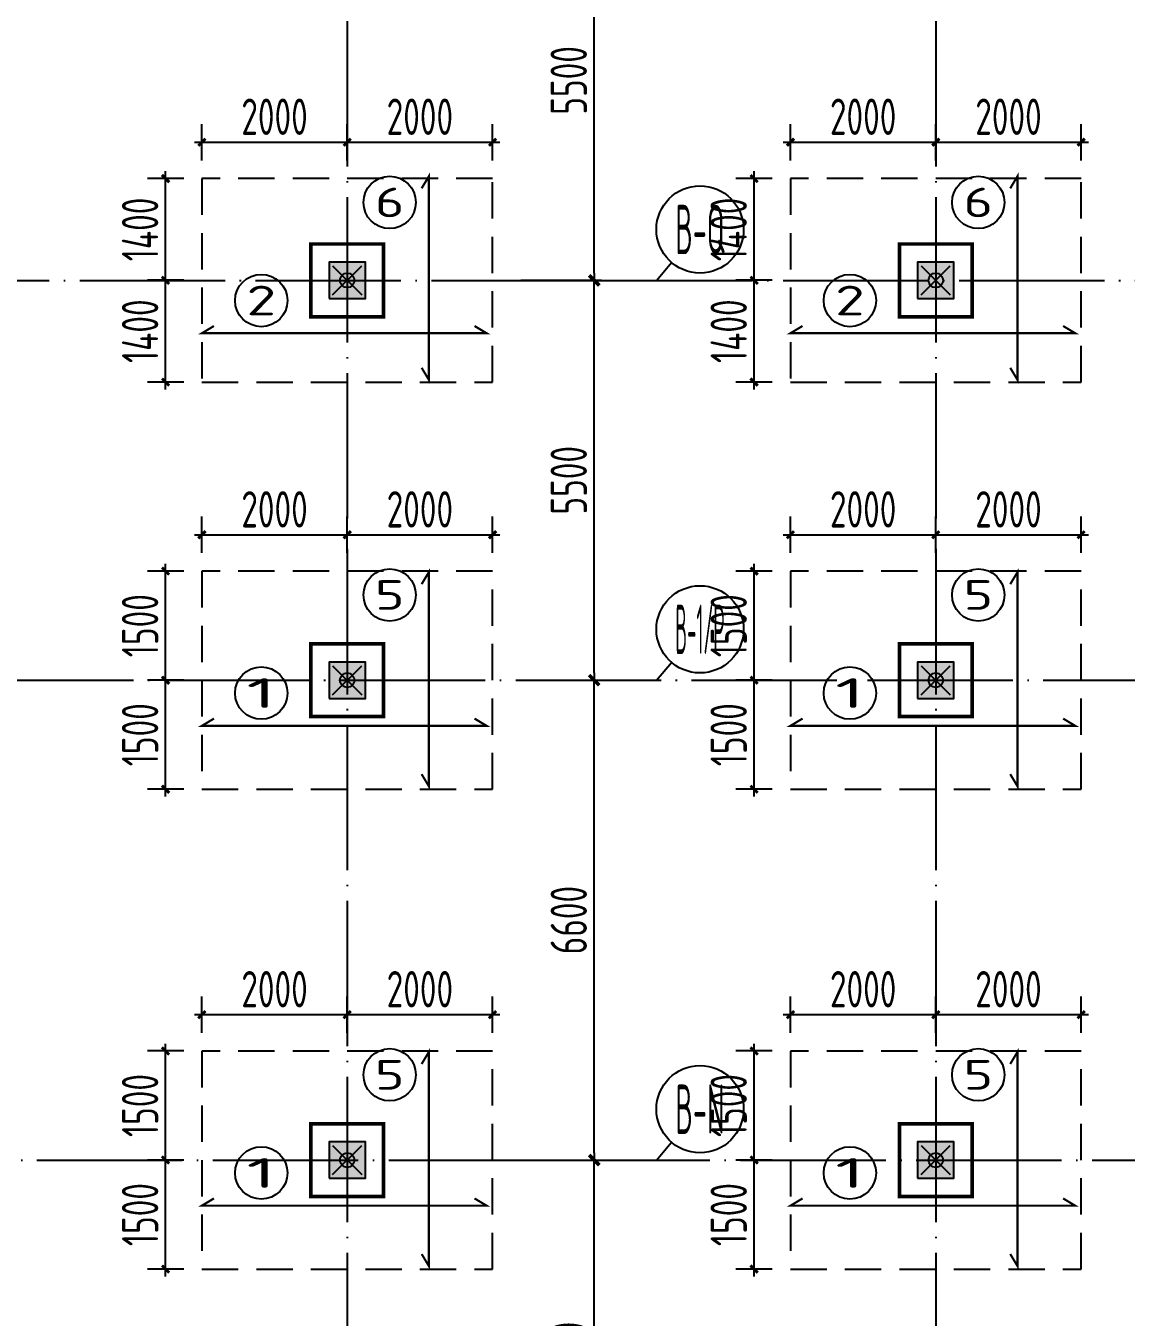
# Model space of a CAD drawing. Extents: x -57409 to 252654, y -8259 to 229119.
# Drawn here: x 114055 to 129198, y 133102 to 150864 of the extents above; entities that cross this region are included whole.
import ezdxf
from ezdxf.enums import TextEntityAlignment as Align

# ---------------------------------------------------------------- set-up
doc = ezdxf.new("R2010")
doc.units = 0
doc.header["$LTSCALE"] = 100
doc.header["$PDMODE"] = 35
doc.header["$PDSIZE"] = 200
doc.linetypes.add('DASHED', pattern=[0.75, 0.5, -0.25])
doc.linetypes.add('DOTE', pattern=[2.42, 2, -0.2, 0.02, -0.2])
doc.layers.get('0').update_dxf_attribs({"linetype": 'CONTINUOUS'})
doc.layers.get('Defpoints').update_dxf_attribs({"linetype": 'CONTINUOUS'})
for name, color, linetype in [('B-TEXT', 3, 'CONTINUOUS'), ('codim', 7, 'CONTINUOUS'), ('COLU', 7, 'CONTINUOUS'), ('CT', 2, 'CONTINUOUS'), ('dote', 253, 'DOTE'), ('h填实-柱墙', 254, 'CONTINUOUS'), ('Z-AXIS', 3, 'CONTINUOUS'), ('Z-TEXT', 2, 'CONTINUOUS'), ('z柱下板带', 140, 'CONTINUOUS'), ('板底钢筋', 24, 'CONTINUOUS')]:
    doc.layers.add(name, color=color, linetype=linetype)
doc.layers.add('重心计算', color=7, linetype='CONTINUOUS', plot=False)
doc.styles.add('_TCH_AXIS', font='tssdeng.shx', dxfattribs={"width": 0.7, "bigfont": 'tssdchn.shx'})
doc.styles.add('COMPLEX', font='tssdeng.shx', dxfattribs={"width": 0.7, "bigfont": 'tssdchn.shx'})
doc.styles.add('Jgcad-DIM', font='tssdeng.shx', dxfattribs={"width": 0.7, "bigfont": 'tssdchn.shx'})
doc.styles.add('TSSD_Dimension', font='tssdeng.shx', dxfattribs={"width": 0.7})
doc.dimstyles.new('TSSD_100_100$0', dxfattribs={"dimtxt": 300, "dimasz": 100, "dimexe": 100, "dimexo": 250, "dimgap": 100, "dimtad": 1, "dimdec": 0, "dimzin": 0, "dimdsep": 46, "dimtxsty": 'TSSD_Dimension', "dimblk": '_tsdbk', "dimblk1": '_tsdbk', "dimblk2": '_tsdbk', "dimsah": 1, "dimcen": 0, "dimdle": 100, "dimclrt": 7, "dimadec": 0, "dimazin": 0, "dimtfac": 1, "dimtdec": 0, "dimtix": 1, "dimtmove": 2, "dimatfit": 3, "dimldrblk": '_tsdbk', "dimfxl": 1, "dimtolj": 1, "dimtzin": 0, "dimarcsym": 0})

# ---------------------------------------------------------------- blocks, each defined once
blk = doc.blocks.new('_tsdbk')
blk.add_line((-1, 0), (0, 0))
at = {"const_width": 0.5}
blk.add_lwpolyline([(-0.7, -0.7), (0.7, 0.7)], dxfattribs=at)
blk = doc.blocks.new('*D227')
at = {"layer": 'Defpoints', "color": 0}
for p in [(120616, 135263), (121877, 135263), (120616, 129863)]:
    blk.add_point(p, dxfattribs=at)
at = {"layer": 'Z-AXIS', "color": 0, "lineweight": -2}
for p, q in [((120866, 135263), (121977, 135263)), ((121877, 129963), (121877, 135163)), ((120866, 129863), (121977, 129863))]:
    blk.add_line(p, q, dxfattribs=at)
at = {"layer": 'Z-AXIS', "color": 0, "lineweight": -2, "xscale": 100, "yscale": 100, "zscale": 100}
for p, rotation in [((121877, 135263), 90), ((121877, 129863), 270)]:
    blk.add_blockref('_tsdbk', p, dxfattribs=dict(at, rotation=rotation))
at = {"layer": 'Z-AXIS', "color": 7, "insert": (121527, 132563), "char_height": 500, "attachment_point": 5, "rotation": 90, "style": 'TSSD_Dimension'}
blk.add_mtext('\\A1;5400', dxfattribs=at)
blk = doc.blocks.new('*D228')
at = {"layer": 'Defpoints', "color": 0}
for p in [(120616, 141863), (121877, 141863), (120616, 135263)]:
    blk.add_point(p, dxfattribs=at)
at = {"layer": 'Z-AXIS', "color": 0, "lineweight": -2}
for p, q in [((120866, 141863), (121977, 141863)), ((121877, 135363), (121877, 141763)), ((120866, 135263), (121977, 135263))]:
    blk.add_line(p, q, dxfattribs=at)
at = {"layer": 'Z-AXIS', "color": 0, "lineweight": -2, "xscale": 100, "yscale": 100, "zscale": 100}
for p, rotation in [((121877, 141863), 90), ((121877, 135263), 270)]:
    blk.add_blockref('_tsdbk', p, dxfattribs=dict(at, rotation=rotation))
at = {"layer": 'Z-AXIS', "color": 7, "insert": (121527, 138563), "char_height": 500, "attachment_point": 5, "rotation": 90, "style": 'TSSD_Dimension'}
blk.add_mtext('\\A1;6600', dxfattribs=at)
blk = doc.blocks.new('*D229')
at = {"layer": 'Defpoints', "color": 0}
for p in [(120616, 147363), (121877, 147363), (120616, 141863)]:
    blk.add_point(p, dxfattribs=at)
at = {"layer": 'Z-AXIS', "color": 0, "lineweight": -2}
for p, q in [((120866, 147363), (121977, 147363)), ((121877, 141963), (121877, 147263)), ((120866, 141863), (121977, 141863))]:
    blk.add_line(p, q, dxfattribs=at)
at = {"layer": 'Z-AXIS', "color": 0, "lineweight": -2, "xscale": 100, "yscale": 100, "zscale": 100}
for p, rotation in [((121877, 147363), 90), ((121877, 141863), 270)]:
    blk.add_blockref('_tsdbk', p, dxfattribs=dict(at, rotation=rotation))
at = {"layer": 'Z-AXIS', "color": 7, "insert": (121527, 144613), "char_height": 500, "attachment_point": 5, "rotation": 90, "style": 'TSSD_Dimension'}
blk.add_mtext('\\A1;5500', dxfattribs=at)
blk = doc.blocks.new('*D230')
at = {"layer": 'Defpoints', "color": 0}
for p in [(120616, 152863), (121877, 152863), (120616, 147363)]:
    blk.add_point(p, dxfattribs=at)
at = {"layer": 'Z-AXIS', "color": 0, "lineweight": -2}
for p, q in [((120866, 152863), (121977, 152863)), ((121877, 147463), (121877, 152763)), ((120866, 147363), (121977, 147363))]:
    blk.add_line(p, q, dxfattribs=at)
at = {"layer": 'Z-AXIS', "color": 0, "lineweight": -2, "xscale": 100, "yscale": 100, "zscale": 100}
for p, rotation in [((121877, 152863), 90), ((121877, 147363), 270)]:
    blk.add_blockref('_tsdbk', p, dxfattribs=dict(at, rotation=rotation))
at = {"layer": 'Z-AXIS', "color": 7, "insert": (121527, 150113), "char_height": 500, "attachment_point": 5, "rotation": 90, "style": 'TSSD_Dimension'}
blk.add_mtext('\\A1;5500', dxfattribs=at)
blk = doc.blocks.new('_AXISO')
blk.add_circle((0, 0), 0.5)
at = {"layer": 'B-TEXT', "style": 'COMPLEX', "width": 1.450893}
blk.add_attdef('A', text='', height=0.56, dxfattribs=at).set_placement((0.249375, -0.28), (0.749375, -0.28), align=Align.FIT)
blk = doc.blocks.new('_ArchTick')
at = {"color": 0, "linetype": 'ByBlock', "const_width": 0.4}
blk.add_lwpolyline([(-0.5, -0.5), (0.5, 0.5)], dxfattribs=at)
blk = doc.blocks.new('*D812')
at = {"layer": 'codim', "color": 0, "lineweight": -2}
blk.add_line((124078, 133663), (124078, 135363), dxfattribs=at)
at = {"layer": 'codim', "color": 7, "lineweight": -2}
for p, q in [((124328, 135263), (123828, 135263)), ((124328, 133763), (123828, 133763))]:
    blk.add_line(p, q, dxfattribs=at)
at = {"layer": 'Defpoints', "color": 0}
for p in [(124078, 135263), (124578, 135263), (124578, 133763)]:
    blk.add_point(p, dxfattribs=at)
at = {"layer": 'codim', "color": 0, "lineweight": -2, "xscale": 100, "yscale": 100, "zscale": 100}
for p, rotation in [((124078, 135263), 90), ((124078, 133763), 270)]:
    blk.add_blockref('_ArchTick', p, dxfattribs=dict(at, rotation=rotation))
at = {"layer": 'codim', "color": 1, "insert": (123728, 134513), "char_height": 500, "attachment_point": 5, "rotation": 90, "style": 'Jgcad-DIM'}
blk.add_mtext('\\A1;1500', dxfattribs=at)
blk = doc.blocks.new('*D813')
at = {"layer": 'codim', "color": 0, "lineweight": -2}
blk.add_line((124078, 135163), (124078, 136863), dxfattribs=at)
at = {"layer": 'codim', "color": 7, "lineweight": -2}
for p, q in [((124328, 136763), (123828, 136763)), ((124328, 135263), (123828, 135263))]:
    blk.add_line(p, q, dxfattribs=at)
at = {"layer": 'Defpoints', "color": 0}
for p in [(124078, 136763), (124578, 136763), (124578, 135263)]:
    blk.add_point(p, dxfattribs=at)
at = {"layer": 'codim', "color": 0, "lineweight": -2, "xscale": 100, "yscale": 100, "zscale": 100}
for p, rotation in [((124078, 136763), 90), ((124078, 135263), 270)]:
    blk.add_blockref('_ArchTick', p, dxfattribs=dict(at, rotation=rotation))
at = {"layer": 'codim', "color": 1, "insert": (123728, 136013), "char_height": 500, "attachment_point": 5, "rotation": 90, "style": 'Jgcad-DIM'}
blk.add_mtext('\\A1;1500', dxfattribs=at)
blk = doc.blocks.new('*D814')
at = {"layer": 'codim', "color": 7, "lineweight": -2}
for p, q in [((124578, 137013), (124578, 137513)), ((126578, 137013), (126578, 137513))]:
    blk.add_line(p, q, dxfattribs=at)
at = {"layer": 'codim', "color": 0, "lineweight": -2}
blk.add_line((124478, 137263), (126678, 137263), dxfattribs=at)
at = {"layer": 'Defpoints', "color": 0}
for p in [(126578, 137263), (124578, 136763), (126578, 136763)]:
    blk.add_point(p, dxfattribs=at)
at = {"layer": 'codim', "color": 0, "lineweight": -2, "xscale": 100, "yscale": 100, "zscale": 100, "rotation": 180}
blk.add_blockref('_ArchTick', (124578, 137263), dxfattribs=at)
at = {"layer": 'codim', "color": 0, "lineweight": -2, "xscale": 100, "yscale": 100, "zscale": 100}
blk.add_blockref('_ArchTick', (126578, 137263), dxfattribs=at)
at = {"layer": 'codim', "color": 1, "insert": (125578, 137613), "char_height": 500, "attachment_point": 5, "style": 'Jgcad-DIM'}
blk.add_mtext('\\A1;2000', dxfattribs=at)
blk = doc.blocks.new('*D815')
at = {"layer": 'codim', "color": 7, "lineweight": -2}
for p, q in [((126578, 137013), (126578, 137513)), ((128578, 137013), (128578, 137513))]:
    blk.add_line(p, q, dxfattribs=at)
at = {"layer": 'codim', "color": 0, "lineweight": -2}
blk.add_line((126478, 137263), (128678, 137263), dxfattribs=at)
at = {"layer": 'Defpoints', "color": 0}
for p in [(128578, 137263), (126578, 136763), (128578, 136763)]:
    blk.add_point(p, dxfattribs=at)
at = {"layer": 'codim', "color": 0, "lineweight": -2, "xscale": 100, "yscale": 100, "zscale": 100, "rotation": 180}
blk.add_blockref('_ArchTick', (126578, 137263), dxfattribs=at)
at = {"layer": 'codim', "color": 0, "lineweight": -2, "xscale": 100, "yscale": 100, "zscale": 100}
blk.add_blockref('_ArchTick', (128578, 137263), dxfattribs=at)
at = {"layer": 'codim', "color": 1, "insert": (127578, 137613), "char_height": 500, "attachment_point": 5, "style": 'Jgcad-DIM'}
blk.add_mtext('\\A1;2000', dxfattribs=at)
blk = doc.blocks.new('*D816')
at = {"layer": 'codim', "color": 0, "lineweight": -2}
blk.add_line((115978, 133663), (115978, 135363), dxfattribs=at)
at = {"layer": 'codim', "color": 7, "lineweight": -2}
for p, q in [((116228, 135263), (115728, 135263)), ((116228, 133763), (115728, 133763))]:
    blk.add_line(p, q, dxfattribs=at)
at = {"layer": 'Defpoints', "color": 0}
for p in [(115978, 135263), (116478, 135263), (116478, 133763)]:
    blk.add_point(p, dxfattribs=at)
at = {"layer": 'codim', "color": 0, "lineweight": -2, "xscale": 100, "yscale": 100, "zscale": 100}
for p, rotation in [((115978, 135263), 90), ((115978, 133763), 270)]:
    blk.add_blockref('_ArchTick', p, dxfattribs=dict(at, rotation=rotation))
at = {"layer": 'codim', "color": 1, "insert": (115628, 134513), "char_height": 500, "attachment_point": 5, "rotation": 90, "style": 'Jgcad-DIM'}
blk.add_mtext('\\A1;1500', dxfattribs=at)
blk = doc.blocks.new('*D817')
at = {"layer": 'codim', "color": 0, "lineweight": -2}
blk.add_line((115978, 135163), (115978, 136863), dxfattribs=at)
at = {"layer": 'codim', "color": 7, "lineweight": -2}
for p, q in [((116228, 136763), (115728, 136763)), ((116228, 135263), (115728, 135263))]:
    blk.add_line(p, q, dxfattribs=at)
at = {"layer": 'Defpoints', "color": 0}
for p in [(115978, 136763), (116478, 136763), (116478, 135263)]:
    blk.add_point(p, dxfattribs=at)
at = {"layer": 'codim', "color": 0, "lineweight": -2, "xscale": 100, "yscale": 100, "zscale": 100}
for p, rotation in [((115978, 136763), 90), ((115978, 135263), 270)]:
    blk.add_blockref('_ArchTick', p, dxfattribs=dict(at, rotation=rotation))
at = {"layer": 'codim', "color": 1, "insert": (115628, 136013), "char_height": 500, "attachment_point": 5, "rotation": 90, "style": 'Jgcad-DIM'}
blk.add_mtext('\\A1;1500', dxfattribs=at)
blk = doc.blocks.new('*D818')
at = {"layer": 'codim', "color": 7, "lineweight": -2}
for p, q in [((116478, 137013), (116478, 137513)), ((118478, 137013), (118478, 137513))]:
    blk.add_line(p, q, dxfattribs=at)
at = {"layer": 'codim', "color": 0, "lineweight": -2}
blk.add_line((116378, 137263), (118578, 137263), dxfattribs=at)
at = {"layer": 'Defpoints', "color": 0}
for p in [(118478, 137263), (116478, 136763), (118478, 136763)]:
    blk.add_point(p, dxfattribs=at)
at = {"layer": 'codim', "color": 0, "lineweight": -2, "xscale": 100, "yscale": 100, "zscale": 100, "rotation": 180}
blk.add_blockref('_ArchTick', (116478, 137263), dxfattribs=at)
at = {"layer": 'codim', "color": 0, "lineweight": -2, "xscale": 100, "yscale": 100, "zscale": 100}
blk.add_blockref('_ArchTick', (118478, 137263), dxfattribs=at)
at = {"layer": 'codim', "color": 1, "insert": (117478, 137613), "char_height": 500, "attachment_point": 5, "style": 'Jgcad-DIM'}
blk.add_mtext('\\A1;2000', dxfattribs=at)
blk = doc.blocks.new('*D819')
at = {"layer": 'codim', "color": 7, "lineweight": -2}
for p, q in [((118478, 137013), (118478, 137513)), ((120478, 137013), (120478, 137513))]:
    blk.add_line(p, q, dxfattribs=at)
at = {"layer": 'codim', "color": 0, "lineweight": -2}
blk.add_line((118378, 137263), (120578, 137263), dxfattribs=at)
at = {"layer": 'Defpoints', "color": 0}
for p in [(120478, 137263), (118478, 136763), (120478, 136763)]:
    blk.add_point(p, dxfattribs=at)
at = {"layer": 'codim', "color": 0, "lineweight": -2, "xscale": 100, "yscale": 100, "zscale": 100, "rotation": 180}
blk.add_blockref('_ArchTick', (118478, 137263), dxfattribs=at)
at = {"layer": 'codim', "color": 0, "lineweight": -2, "xscale": 100, "yscale": 100, "zscale": 100}
blk.add_blockref('_ArchTick', (120478, 137263), dxfattribs=at)
at = {"layer": 'codim', "color": 1, "insert": (119478, 137613), "char_height": 500, "attachment_point": 5, "style": 'Jgcad-DIM'}
blk.add_mtext('\\A1;2000', dxfattribs=at)
blk = doc.blocks.new('*D828')
at = {"layer": 'codim', "color": 0, "lineweight": -2}
blk.add_line((124078, 140263), (124078, 141963), dxfattribs=at)
at = {"layer": 'codim', "color": 7, "lineweight": -2}
for p, q in [((124328, 141863), (123828, 141863)), ((124328, 140363), (123828, 140363))]:
    blk.add_line(p, q, dxfattribs=at)
at = {"layer": 'Defpoints', "color": 0}
for p in [(124078, 141863), (124578, 141863), (124578, 140363)]:
    blk.add_point(p, dxfattribs=at)
at = {"layer": 'codim', "color": 0, "lineweight": -2, "xscale": 100, "yscale": 100, "zscale": 100}
for p, rotation in [((124078, 141863), 90), ((124078, 140363), 270)]:
    blk.add_blockref('_ArchTick', p, dxfattribs=dict(at, rotation=rotation))
at = {"layer": 'codim', "color": 1, "insert": (123728, 141113), "char_height": 500, "attachment_point": 5, "rotation": 90, "style": 'Jgcad-DIM'}
blk.add_mtext('\\A1;1500', dxfattribs=at)
blk = doc.blocks.new('*D829')
at = {"layer": 'codim', "color": 7, "lineweight": -2}
for p, q in [((124328, 143363), (123828, 143363)), ((124328, 141863), (123828, 141863))]:
    blk.add_line(p, q, dxfattribs=at)
at = {"layer": 'codim', "color": 0, "lineweight": -2}
blk.add_line((124078, 141763), (124078, 143463), dxfattribs=at)
at = {"layer": 'Defpoints', "color": 0}
for p in [(124078, 143363), (124578, 143363), (124578, 141863)]:
    blk.add_point(p, dxfattribs=at)
at = {"layer": 'codim', "color": 0, "lineweight": -2, "xscale": 100, "yscale": 100, "zscale": 100}
for p, rotation in [((124078, 143363), 90), ((124078, 141863), 270)]:
    blk.add_blockref('_ArchTick', p, dxfattribs=dict(at, rotation=rotation))
at = {"layer": 'codim', "color": 1, "insert": (123728, 142613), "char_height": 500, "attachment_point": 5, "rotation": 90, "style": 'Jgcad-DIM'}
blk.add_mtext('\\A1;1500', dxfattribs=at)
blk = doc.blocks.new('*D830')
at = {"layer": 'codim', "color": 7, "lineweight": -2}
for p, q in [((124578, 143613), (124578, 144113)), ((126578, 143613), (126578, 144113))]:
    blk.add_line(p, q, dxfattribs=at)
at = {"layer": 'codim', "color": 0, "lineweight": -2}
blk.add_line((124478, 143863), (126678, 143863), dxfattribs=at)
at = {"layer": 'Defpoints', "color": 0}
for p in [(126578, 143863), (124578, 143363), (126578, 143363)]:
    blk.add_point(p, dxfattribs=at)
at = {"layer": 'codim', "color": 0, "lineweight": -2, "xscale": 100, "yscale": 100, "zscale": 100, "rotation": 180}
blk.add_blockref('_ArchTick', (124578, 143863), dxfattribs=at)
at = {"layer": 'codim', "color": 0, "lineweight": -2, "xscale": 100, "yscale": 100, "zscale": 100}
blk.add_blockref('_ArchTick', (126578, 143863), dxfattribs=at)
at = {"layer": 'codim', "color": 1, "insert": (125578, 144213), "char_height": 500, "attachment_point": 5, "style": 'Jgcad-DIM'}
blk.add_mtext('\\A1;2000', dxfattribs=at)
blk = doc.blocks.new('*D637')
at = {"layer": 'codim', "color": 7, "lineweight": -2}
for p, q in [((126578, 143613), (126578, 144113)), ((128578, 143613), (128578, 144113))]:
    blk.add_line(p, q, dxfattribs=at)
at = {"layer": 'codim', "color": 0, "lineweight": -2}
blk.add_line((126478, 143863), (128678, 143863), dxfattribs=at)
at = {"layer": 'Defpoints', "color": 0}
for p in [(128578, 143863), (126578, 143363), (128578, 143363)]:
    blk.add_point(p, dxfattribs=at)
at = {"layer": 'codim', "color": 0, "lineweight": -2, "xscale": 100, "yscale": 100, "zscale": 100, "rotation": 180}
blk.add_blockref('_ArchTick', (126578, 143863), dxfattribs=at)
at = {"layer": 'codim', "color": 0, "lineweight": -2, "xscale": 100, "yscale": 100, "zscale": 100}
blk.add_blockref('_ArchTick', (128578, 143863), dxfattribs=at)
at = {"layer": 'codim', "color": 1, "insert": (127578, 144213), "char_height": 500, "attachment_point": 5, "style": 'Jgcad-DIM'}
blk.add_mtext('\\A1;2000', dxfattribs=at)
blk = doc.blocks.new('*D638')
at = {"layer": 'codim', "color": 0, "lineweight": -2}
blk.add_line((115978, 140263), (115978, 141963), dxfattribs=at)
at = {"layer": 'codim', "color": 7, "lineweight": -2}
for p, q in [((116228, 141863), (115728, 141863)), ((116228, 140363), (115728, 140363))]:
    blk.add_line(p, q, dxfattribs=at)
at = {"layer": 'Defpoints', "color": 0}
for p in [(115978, 141863), (116478, 141863), (116478, 140363)]:
    blk.add_point(p, dxfattribs=at)
at = {"layer": 'codim', "color": 0, "lineweight": -2, "xscale": 100, "yscale": 100, "zscale": 100}
for p, rotation in [((115978, 141863), 90), ((115978, 140363), 270)]:
    blk.add_blockref('_ArchTick', p, dxfattribs=dict(at, rotation=rotation))
at = {"layer": 'codim', "color": 1, "insert": (115628, 141113), "char_height": 500, "attachment_point": 5, "rotation": 90, "style": 'Jgcad-DIM'}
blk.add_mtext('\\A1;1500', dxfattribs=at)
blk = doc.blocks.new('*D639')
at = {"layer": 'codim', "color": 7, "lineweight": -2}
for p, q in [((116228, 143363), (115728, 143363)), ((116228, 141863), (115728, 141863))]:
    blk.add_line(p, q, dxfattribs=at)
at = {"layer": 'codim', "color": 0, "lineweight": -2}
blk.add_line((115978, 141763), (115978, 143463), dxfattribs=at)
at = {"layer": 'Defpoints', "color": 0}
for p in [(115978, 143363), (116478, 143363), (116478, 141863)]:
    blk.add_point(p, dxfattribs=at)
at = {"layer": 'codim', "color": 0, "lineweight": -2, "xscale": 100, "yscale": 100, "zscale": 100}
for p, rotation in [((115978, 143363), 90), ((115978, 141863), 270)]:
    blk.add_blockref('_ArchTick', p, dxfattribs=dict(at, rotation=rotation))
at = {"layer": 'codim', "color": 1, "insert": (115628, 142613), "char_height": 500, "attachment_point": 5, "rotation": 90, "style": 'Jgcad-DIM'}
blk.add_mtext('\\A1;1500', dxfattribs=at)
blk = doc.blocks.new('*D640')
at = {"layer": 'codim', "color": 7, "lineweight": -2}
for p, q in [((116478, 143613), (116478, 144113)), ((118478, 143613), (118478, 144113))]:
    blk.add_line(p, q, dxfattribs=at)
at = {"layer": 'codim', "color": 0, "lineweight": -2}
blk.add_line((116378, 143863), (118578, 143863), dxfattribs=at)
at = {"layer": 'Defpoints', "color": 0}
for p in [(118478, 143863), (116478, 143363), (118478, 143363)]:
    blk.add_point(p, dxfattribs=at)
at = {"layer": 'codim', "color": 0, "lineweight": -2, "xscale": 100, "yscale": 100, "zscale": 100, "rotation": 180}
blk.add_blockref('_ArchTick', (116478, 143863), dxfattribs=at)
at = {"layer": 'codim', "color": 0, "lineweight": -2, "xscale": 100, "yscale": 100, "zscale": 100}
blk.add_blockref('_ArchTick', (118478, 143863), dxfattribs=at)
at = {"layer": 'codim', "color": 1, "insert": (117478, 144213), "char_height": 500, "attachment_point": 5, "style": 'Jgcad-DIM'}
blk.add_mtext('\\A1;2000', dxfattribs=at)
blk = doc.blocks.new('*D641')
at = {"layer": 'codim', "color": 7, "lineweight": -2}
for p, q in [((118478, 143613), (118478, 144113)), ((120478, 143613), (120478, 144113))]:
    blk.add_line(p, q, dxfattribs=at)
at = {"layer": 'codim', "color": 0, "lineweight": -2}
blk.add_line((118378, 143863), (120578, 143863), dxfattribs=at)
at = {"layer": 'Defpoints', "color": 0}
for p in [(120478, 143863), (118478, 143363), (120478, 143363)]:
    blk.add_point(p, dxfattribs=at)
at = {"layer": 'codim', "color": 0, "lineweight": -2, "xscale": 100, "yscale": 100, "zscale": 100, "rotation": 180}
blk.add_blockref('_ArchTick', (118478, 143863), dxfattribs=at)
at = {"layer": 'codim', "color": 0, "lineweight": -2, "xscale": 100, "yscale": 100, "zscale": 100}
blk.add_blockref('_ArchTick', (120478, 143863), dxfattribs=at)
at = {"layer": 'codim', "color": 1, "insert": (119478, 144213), "char_height": 500, "attachment_point": 5, "style": 'Jgcad-DIM'}
blk.add_mtext('\\A1;2000', dxfattribs=at)
blk = doc.blocks.new('*D802')
at = {"layer": 'codim', "color": 0, "lineweight": -2}
blk.add_line((124078, 145863), (124078, 147463), dxfattribs=at)
at = {"layer": 'codim', "color": 7, "lineweight": -2}
for p, q in [((124328, 147363), (123828, 147363)), ((124328, 145963), (123828, 145963))]:
    blk.add_line(p, q, dxfattribs=at)
at = {"layer": 'Defpoints', "color": 0}
for p in [(124078, 147363), (124578, 147363), (124578, 145963)]:
    blk.add_point(p, dxfattribs=at)
at = {"layer": 'codim', "color": 0, "lineweight": -2, "xscale": 100, "yscale": 100, "zscale": 100}
for p, rotation in [((124078, 147363), 90), ((124078, 145963), 270)]:
    blk.add_blockref('_ArchTick', p, dxfattribs=dict(at, rotation=rotation))
at = {"layer": 'codim', "color": 1, "insert": (123728, 146663), "char_height": 500, "attachment_point": 5, "rotation": 90, "style": 'Jgcad-DIM'}
blk.add_mtext('\\A1;1400', dxfattribs=at)
blk = doc.blocks.new('*D803')
at = {"layer": 'codim', "color": 0, "lineweight": -2}
blk.add_line((124078, 147263), (124078, 148863), dxfattribs=at)
at = {"layer": 'codim', "color": 7, "lineweight": -2}
for p, q in [((124328, 148763), (123828, 148763)), ((124328, 147363), (123828, 147363))]:
    blk.add_line(p, q, dxfattribs=at)
at = {"layer": 'Defpoints', "color": 0}
for p in [(124078, 148763), (124578, 148763), (124578, 147363)]:
    blk.add_point(p, dxfattribs=at)
at = {"layer": 'codim', "color": 0, "lineweight": -2, "xscale": 100, "yscale": 100, "zscale": 100}
for p, rotation in [((124078, 148763), 90), ((124078, 147363), 270)]:
    blk.add_blockref('_ArchTick', p, dxfattribs=dict(at, rotation=rotation))
at = {"layer": 'codim', "color": 1, "insert": (123728, 148063), "char_height": 500, "attachment_point": 5, "rotation": 90, "style": 'Jgcad-DIM'}
blk.add_mtext('\\A1;1400', dxfattribs=at)
blk = doc.blocks.new('*D804')
at = {"layer": 'codim', "color": 7, "lineweight": -2}
for p, q in [((124578, 149013), (124578, 149513)), ((126578, 149013), (126578, 149513))]:
    blk.add_line(p, q, dxfattribs=at)
at = {"layer": 'codim', "color": 0, "lineweight": -2}
blk.add_line((124478, 149263), (126678, 149263), dxfattribs=at)
at = {"layer": 'Defpoints', "color": 0}
for p in [(126578, 149263), (124578, 148763), (126578, 148763)]:
    blk.add_point(p, dxfattribs=at)
at = {"layer": 'codim', "color": 0, "lineweight": -2, "xscale": 100, "yscale": 100, "zscale": 100, "rotation": 180}
blk.add_blockref('_ArchTick', (124578, 149263), dxfattribs=at)
at = {"layer": 'codim', "color": 0, "lineweight": -2, "xscale": 100, "yscale": 100, "zscale": 100}
blk.add_blockref('_ArchTick', (126578, 149263), dxfattribs=at)
at = {"layer": 'codim', "color": 1, "insert": (125578, 149613), "char_height": 500, "attachment_point": 5, "style": 'Jgcad-DIM'}
blk.add_mtext('\\A1;2000', dxfattribs=at)
blk = doc.blocks.new('*D805')
at = {"layer": 'codim', "color": 7, "lineweight": -2}
for p, q in [((126578, 149013), (126578, 149513)), ((128578, 149013), (128578, 149513))]:
    blk.add_line(p, q, dxfattribs=at)
at = {"layer": 'codim', "color": 0, "lineweight": -2}
blk.add_line((126478, 149263), (128678, 149263), dxfattribs=at)
at = {"layer": 'Defpoints', "color": 0}
for p in [(128578, 149263), (126578, 148763), (128578, 148763)]:
    blk.add_point(p, dxfattribs=at)
at = {"layer": 'codim', "color": 0, "lineweight": -2, "xscale": 100, "yscale": 100, "zscale": 100, "rotation": 180}
blk.add_blockref('_ArchTick', (126578, 149263), dxfattribs=at)
at = {"layer": 'codim', "color": 0, "lineweight": -2, "xscale": 100, "yscale": 100, "zscale": 100}
blk.add_blockref('_ArchTick', (128578, 149263), dxfattribs=at)
at = {"layer": 'codim', "color": 1, "insert": (127578, 149613), "char_height": 500, "attachment_point": 5, "style": 'Jgcad-DIM'}
blk.add_mtext('\\A1;2000', dxfattribs=at)
blk = doc.blocks.new('*D806')
at = {"layer": 'codim', "color": 0, "lineweight": -2}
blk.add_line((115978, 145863), (115978, 147463), dxfattribs=at)
at = {"layer": 'codim', "color": 7, "lineweight": -2}
for p, q in [((116228, 147363), (115728, 147363)), ((116228, 145963), (115728, 145963))]:
    blk.add_line(p, q, dxfattribs=at)
at = {"layer": 'Defpoints', "color": 0}
for p in [(115978, 147363), (116478, 147363), (116478, 145963)]:
    blk.add_point(p, dxfattribs=at)
at = {"layer": 'codim', "color": 0, "lineweight": -2, "xscale": 100, "yscale": 100, "zscale": 100}
for p, rotation in [((115978, 147363), 90), ((115978, 145963), 270)]:
    blk.add_blockref('_ArchTick', p, dxfattribs=dict(at, rotation=rotation))
at = {"layer": 'codim', "color": 1, "insert": (115628, 146663), "char_height": 500, "attachment_point": 5, "rotation": 90, "style": 'Jgcad-DIM'}
blk.add_mtext('\\A1;1400', dxfattribs=at)
blk = doc.blocks.new('*D807')
at = {"layer": 'codim', "color": 0, "lineweight": -2}
blk.add_line((115978, 147263), (115978, 148863), dxfattribs=at)
at = {"layer": 'codim', "color": 7, "lineweight": -2}
for p, q in [((116228, 148763), (115728, 148763)), ((116228, 147363), (115728, 147363))]:
    blk.add_line(p, q, dxfattribs=at)
at = {"layer": 'Defpoints', "color": 0}
for p in [(115978, 148763), (116478, 148763), (116478, 147363)]:
    blk.add_point(p, dxfattribs=at)
at = {"layer": 'codim', "color": 0, "lineweight": -2, "xscale": 100, "yscale": 100, "zscale": 100}
for p, rotation in [((115978, 148763), 90), ((115978, 147363), 270)]:
    blk.add_blockref('_ArchTick', p, dxfattribs=dict(at, rotation=rotation))
at = {"layer": 'codim', "color": 1, "insert": (115628, 148063), "char_height": 500, "attachment_point": 5, "rotation": 90, "style": 'Jgcad-DIM'}
blk.add_mtext('\\A1;1400', dxfattribs=at)
blk = doc.blocks.new('*D808')
at = {"layer": 'codim', "color": 7, "lineweight": -2}
for p, q in [((116478, 149013), (116478, 149513)), ((118478, 149013), (118478, 149513))]:
    blk.add_line(p, q, dxfattribs=at)
at = {"layer": 'codim', "color": 0, "lineweight": -2}
blk.add_line((116378, 149263), (118578, 149263), dxfattribs=at)
at = {"layer": 'Defpoints', "color": 0}
for p in [(118478, 149263), (116478, 148763), (118478, 148763)]:
    blk.add_point(p, dxfattribs=at)
at = {"layer": 'codim', "color": 0, "lineweight": -2, "xscale": 100, "yscale": 100, "zscale": 100, "rotation": 180}
blk.add_blockref('_ArchTick', (116478, 149263), dxfattribs=at)
at = {"layer": 'codim', "color": 0, "lineweight": -2, "xscale": 100, "yscale": 100, "zscale": 100}
blk.add_blockref('_ArchTick', (118478, 149263), dxfattribs=at)
at = {"layer": 'codim', "color": 1, "insert": (117478, 149613), "char_height": 500, "attachment_point": 5, "style": 'Jgcad-DIM'}
blk.add_mtext('\\A1;2000', dxfattribs=at)
blk = doc.blocks.new('*D809')
at = {"layer": 'codim', "color": 7, "lineweight": -2}
for p, q in [((118478, 149013), (118478, 149513)), ((120478, 149013), (120478, 149513))]:
    blk.add_line(p, q, dxfattribs=at)
at = {"layer": 'codim', "color": 0, "lineweight": -2}
blk.add_line((118378, 149263), (120578, 149263), dxfattribs=at)
at = {"layer": 'Defpoints', "color": 0}
for p in [(120478, 149263), (118478, 148763), (120478, 148763)]:
    blk.add_point(p, dxfattribs=at)
at = {"layer": 'codim', "color": 0, "lineweight": -2, "xscale": 100, "yscale": 100, "zscale": 100, "rotation": 180}
blk.add_blockref('_ArchTick', (118478, 149263), dxfattribs=at)
at = {"layer": 'codim', "color": 0, "lineweight": -2, "xscale": 100, "yscale": 100, "zscale": 100}
blk.add_blockref('_ArchTick', (120478, 149263), dxfattribs=at)
at = {"layer": 'codim', "color": 1, "insert": (119478, 149613), "char_height": 500, "attachment_point": 5, "style": 'Jgcad-DIM'}
blk.add_mtext('\\A1;2000', dxfattribs=at)

msp = doc.modelspace()

# ---------------------------------------------------------------- hatches: boundary and pattern name
at = {"layer": 'h填实-柱墙'}
for points in [[(118227.6, 147112.7), (118727.6, 147112.7), (118727.6, 147612.7), (118227.6, 147612.7)], [(126327.6, 147112.7), (126827.6, 147112.7), (126827.6, 147612.7), (126327.6, 147612.7)], [(118227.6, 141612.7), (118727.6, 141612.7), (118727.6, 142112.7), (118227.6, 142112.7)], [(126327.6, 141612.7), (126827.6, 141612.7), (126827.6, 142112.7), (126327.6, 142112.7)], [(118227.6, 135012.7), (118727.6, 135012.7), (118727.6, 135512.7), (118227.6, 135512.7)], [(126327.6, 135012.7), (126827.6, 135012.7), (126827.6, 135512.7), (126327.6, 135512.7)]]:
    msp.add_hatch(color=256, dxfattribs=at).paths.add_polyline_path(points)

# ---------------------------------------------------------------- linework, layer by layer
at = {"layer": 'COLU'}
for points in [[(118227.6, 147112.7), (118727.6, 147112.7), (118727.6, 147612.7), (118227.6, 147612.7)], [(126327.6, 147112.7), (126827.6, 147112.7), (126827.6, 147612.7), (126327.6, 147612.7)], [(118227.6, 141612.7), (118727.6, 141612.7), (118727.6, 142112.7), (118227.6, 142112.7)], [(126327.6, 141612.7), (126827.6, 141612.7), (126827.6, 142112.7), (126327.6, 142112.7)], [(118227.6, 135012.7), (118727.6, 135012.7), (118727.6, 135512.7), (118227.6, 135512.7)], [(126327.6, 135012.7), (126827.6, 135012.7), (126827.6, 135512.7), (126327.6, 135512.7)]]:
    msp.add_lwpolyline(points, close=True, dxfattribs=at)
at = {"layer": 'CT', "const_width": 50}
for points in [[(117977.6, 146862.7), (118977.6, 146862.7), (118977.6, 147862.7), (117977.6, 147862.7)], [(126077.6, 146862.7), (127077.6, 146862.7), (127077.6, 147862.7), (126077.6, 147862.7)], [(117977.6, 141362.7), (118977.6, 141362.7), (118977.6, 142362.7), (117977.6, 142362.7)], [(126077.6, 141362.7), (127077.6, 141362.7), (127077.6, 142362.7), (126077.6, 142362.7)], [(117977.6, 134762.7), (118977.6, 134762.7), (118977.6, 135762.7), (117977.6, 135762.7)], [(126077.6, 134762.7), (127077.6, 134762.7), (127077.6, 135762.7), (126077.6, 135762.7)]]:
    msp.add_lwpolyline(points, close=True, dxfattribs=at)
at = {"layer": 'dote', "ltscale": 10}
for p, q in [((118477.6, 218687.9), (118477.6, 63864)), ((126577.6, 218687.9), (126577.6, 73862.7)), ((88177.6, 147362.7), (154527.6, 147362.7)), ((94177.6, 141862.7), (154527.6, 141862.7)), ((46449, 135262.7), (159877.6, 135262.7))]:
    msp.add_line(p, q, dxfattribs=at)
at = {"layer": 'Z-AXIS'}
for p, q in [((122733.2, 147362.7), (122942.7, 147607.2)), ((120865.6, 147362.7), (122733.2, 147362.7)), ((122733.2, 141862.7), (122942.7, 142107.2)), ((120865.6, 141862.7), (122733.2, 141862.7)), ((122733.2, 135262.7), (122942.7, 135507.2)), ((120865.6, 135262.7), (122733.2, 135262.7))]:
    msp.add_line(p, q, dxfattribs=at)
at = {"layer": 'z柱下板带', "color": 181, "linetype": 'DASHED', "ltscale": 10}
for points in [[(116477.6, 145962.7), (120477.6, 145962.7), (120477.6, 148762.7), (116477.6, 148762.7)], [(124577.6, 145962.7), (128577.6, 145962.7), (128577.6, 148762.7), (124577.6, 148762.7)]]:
    msp.add_lwpolyline(points, close=True, dxfattribs=at)
at = {"layer": 'z柱下板带', "color": 6, "linetype": 'DASHED', "ltscale": 10}
for points in [[(116477.6, 140362.7), (120477.6, 140362.7), (120477.6, 143362.7), (116477.6, 143362.7)], [(124577.6, 140362.7), (128577.6, 140362.7), (128577.6, 143362.7), (124577.6, 143362.7)], [(116477.6, 133762.7), (120477.6, 133762.7), (120477.6, 136762.7), (116477.6, 136762.7)], [(124577.6, 133762.7), (128577.6, 133762.7), (128577.6, 136762.7), (124577.6, 136762.7)]]:
    msp.add_lwpolyline(points, close=True, dxfattribs=at)
at = {"layer": '板底钢筋', "const_width": 30}
for points in [[(119502.3, 146160), (119602.3, 145993.3), (119602.3, 148794.6), (119502.3, 148627.9)], [(127602.3, 146160), (127702.3, 145993.3), (127702.3, 148794.6), (127602.3, 148627.9)], [(116644.3, 146735.1), (116477.6, 146635.1), (120396.7, 146635.1), (120230.1, 146735.1)], [(124744.3, 146735.1), (124577.6, 146635.1), (128496.7, 146635.1), (128330.1, 146735.1)], [(119502.3, 140570.3), (119602.3, 140403.7), (119602.3, 143350.5), (119502.3, 143183.9)], [(127602.3, 140570.3), (127702.3, 140403.7), (127702.3, 143350.5), (127602.3, 143183.9)], [(116644.3, 141335.1), (116477.6, 141235.1), (120396.7, 141235.1), (120230.1, 141335.1)], [(124744.3, 141335.1), (124577.6, 141235.1), (128496.7, 141235.1), (128330.1, 141335.1)], [(119502.3, 133970.3), (119602.3, 133803.7), (119602.3, 136750.5), (119502.3, 136583.9)], [(127602.3, 133970.3), (127702.3, 133803.7), (127702.3, 136750.5), (127602.3, 136583.9)], [(116644.3, 134735.1), (116477.6, 134635.1), (120396.7, 134635.1), (120230.1, 134735.1)], [(124744.3, 134735.1), (124577.6, 134635.1), (128496.7, 134635.1), (128330.1, 134735.1)]]:
    msp.add_lwpolyline(points, dxfattribs=at)
at = {"layer": '重心计算', "color": 5}
for p in [(118477.6, 147362.7), (118477.6, 147362.7), (118477.6, 147362.7), (126577.6, 147362.7), (126577.6, 147362.7), (126577.6, 147362.7), (118477.6, 141862.7), (118477.6, 141862.7), (118477.6, 141862.7), (126577.6, 141862.7), (126577.6, 141862.7), (126577.6, 141862.7), (118477.6, 135262.7), (118477.6, 135262.7), (118477.6, 135262.7), (126577.6, 135262.7), (126577.6, 135262.7), (126577.6, 135262.7)]:
    msp.add_point(p, dxfattribs=at)

# ---------------------------------------------------------------- block references
at = {"layer": 'Z-AXIS'}
ref = msp.add_blockref('_AXISO', (123333.2, 148062.7), dxfattribs=dict(at, xscale=1199.999999999998, yscale=1200, zscale=1200, rotation=359.9996457873846))
ref.add_attrib('A', 'B-Q', dxfattribs={"color": 7, "height": 678.82, "rotation": 359.99965, "style": '_TCH_AXIS', "width": 0.412698}).set_placement((122993.7, 147723.3), (123672.6, 147723.3), align=Align.FIT)
ref = msp.add_blockref('_AXISO', (123333.2, 142562.7), dxfattribs=dict(at, xscale=1199.999999999998, yscale=1200, zscale=1200, rotation=359.9996457873846))
ref.add_attrib('A', 'B-1/P', dxfattribs={"color": 7, "height": 678.82, "rotation": 359.99965, "style": '_TCH_AXIS', "width": 0.257426}).set_placement((122993.7, 142223.3), (123672.6, 142223.3), align=Align.FIT)
ref = msp.add_blockref('_AXISO', (123333.2, 135962.7), dxfattribs=dict(at, xscale=1199.999999999998, yscale=1200, zscale=1200, rotation=359.9996457873846))
ref.add_attrib('A', 'B-N', dxfattribs={"color": 7, "height": 678.82, "rotation": 359.99965, "style": '_TCH_AXIS', "width": 0.42623}).set_placement((122993.7, 135623.3), (123672.6, 135623.3), align=Align.FIT)
at = {"layer": 'Z-TEXT'}
ref = msp.add_blockref('_AXISO', (119062.5, 148435.2), dxfattribs=dict(at, xscale=720.0000000000074, yscale=720, zscale=720, rotation=359.9996457873825))
ref.add_attrib('A', '6', dxfattribs={"layer": 'Z-AXIS', "color": 7, "height": 407.3, "rotation": 359.99965, "style": '_TCH_AXIS', "width": 2}).set_placement((118858.9, 148231.6), (119266.2, 148231.6), align=Align.FIT)
ref = msp.add_blockref('_AXISO', (127162.5, 148435.2), dxfattribs=dict(at, xscale=720.0000000000074, yscale=720, zscale=720, rotation=359.9996457873825))
ref.add_attrib('A', '6', dxfattribs={"layer": 'Z-AXIS', "color": 7, "height": 407.3, "rotation": 359.99965, "style": '_TCH_AXIS', "width": 2}).set_placement((126958.9, 148231.6), (127366.2, 148231.6), align=Align.FIT)
ref = msp.add_blockref('_AXISO', (117295.6, 147085.4), dxfattribs=dict(at, xscale=720.0000000000074, yscale=720, zscale=720, rotation=359.9996457873825))
ref.add_attrib('A', '2', dxfattribs={"layer": 'Z-AXIS', "color": 7, "height": 407.3, "rotation": 359.99965, "style": '_TCH_AXIS', "width": 1.857143}).set_placement((117091.9, 146881.8), (117499.2, 146881.8), align=Align.FIT)
ref = msp.add_blockref('_AXISO', (125395.6, 147085.4), dxfattribs=dict(at, xscale=720.0000000000074, yscale=720, zscale=720, rotation=359.9996457873825))
ref.add_attrib('A', '2', dxfattribs={"layer": 'Z-AXIS', "color": 7, "height": 407.3, "rotation": 359.99965, "style": '_TCH_AXIS', "width": 1.857143}).set_placement((125191.9, 146881.8), (125599.2, 146881.8), align=Align.FIT)
ref = msp.add_blockref('_AXISO', (119062.5, 143035.2), dxfattribs=dict(at, xscale=720.0000000000074, yscale=720, zscale=720, rotation=359.9996457873825))
ref.add_attrib('A', '5', dxfattribs={"layer": 'Z-AXIS', "color": 7, "height": 407.3, "rotation": 359.99965, "style": '_TCH_AXIS', "width": 1.857143}).set_placement((118858.9, 142831.6), (119266.2, 142831.6), align=Align.FIT)
ref = msp.add_blockref('_AXISO', (127162.5, 143035.2), dxfattribs=dict(at, xscale=720.0000000000074, yscale=720, zscale=720, rotation=359.9996457873825))
ref.add_attrib('A', '5', dxfattribs={"layer": 'Z-AXIS', "color": 7, "height": 407.3, "rotation": 359.99965, "style": '_TCH_AXIS', "width": 1.857143}).set_placement((126958.9, 142831.6), (127366.2, 142831.6), align=Align.FIT)
ref = msp.add_blockref('_AXISO', (117295.6, 141685.4), dxfattribs=dict(at, xscale=720.0000000000074, yscale=720, zscale=720, rotation=359.9996457873825))
ref.add_attrib('A', '1', dxfattribs={"layer": 'Z-AXIS', "color": 7, "height": 407.3, "rotation": 359.99965, "style": '_TCH_AXIS', "width": 2.888889}).set_placement((117091.9, 141481.8), (117499.2, 141481.8), align=Align.FIT)
ref = msp.add_blockref('_AXISO', (125395.6, 141685.4), dxfattribs=dict(at, xscale=720.0000000000074, yscale=720, zscale=720, rotation=359.9996457873825))
ref.add_attrib('A', '1', dxfattribs={"layer": 'Z-AXIS', "color": 7, "height": 407.3, "rotation": 359.99965, "style": '_TCH_AXIS', "width": 2.888889}).set_placement((125191.9, 141481.8), (125599.2, 141481.8), align=Align.FIT)
ref = msp.add_blockref('_AXISO', (119062.5, 136435.2), dxfattribs=dict(at, xscale=720.0000000000074, yscale=720, zscale=720, rotation=359.9996457873825))
ref.add_attrib('A', '5', dxfattribs={"layer": 'Z-AXIS', "color": 7, "height": 407.3, "rotation": 359.99965, "style": '_TCH_AXIS', "width": 1.857143}).set_placement((118858.9, 136231.6), (119266.2, 136231.6), align=Align.FIT)
ref = msp.add_blockref('_AXISO', (127162.5, 136435.2), dxfattribs=dict(at, xscale=720.0000000000074, yscale=720, zscale=720, rotation=359.9996457873825))
ref.add_attrib('A', '5', dxfattribs={"layer": 'Z-AXIS', "color": 7, "height": 407.3, "rotation": 359.99965, "style": '_TCH_AXIS', "width": 1.857143}).set_placement((126958.9, 136231.6), (127366.2, 136231.6), align=Align.FIT)
ref = msp.add_blockref('_AXISO', (117295.6, 135085.4), dxfattribs=dict(at, xscale=720.0000000000074, yscale=720, zscale=720, rotation=359.9996457873825))
ref.add_attrib('A', '1', dxfattribs={"layer": 'Z-AXIS', "color": 7, "height": 407.3, "rotation": 359.99965, "style": '_TCH_AXIS', "width": 2.888889}).set_placement((117091.9, 134881.8), (117499.2, 134881.8), align=Align.FIT)
ref = msp.add_blockref('_AXISO', (125395.6, 135085.4), dxfattribs=dict(at, xscale=720.0000000000074, yscale=720, zscale=720, rotation=359.9996457873825))
ref.add_attrib('A', '1', dxfattribs={"layer": 'Z-AXIS', "color": 7, "height": 407.3, "rotation": 359.99965, "style": '_TCH_AXIS', "width": 2.888889}).set_placement((125191.9, 134881.8), (125599.2, 134881.8), align=Align.FIT)

# ---------------------------------------------------------------- dimensions: what is measured, and where the dimension line sits
at = {"layer": 'codim'}
for base, p1, p2, picture, middle in [((118477.6, 149262.7), (116477.6, 148762.7), (118477.6, 148762.7), '*D808', (117477.6, 149612.7)), ((120477.6, 149262.7), (118477.6, 148762.7), (120477.6, 148762.7), '*D809', (119477.6, 149612.7)), ((126577.6, 149262.7), (124577.6, 148762.7), (126577.6, 148762.7), '*D804', (125577.6, 149612.7)), ((128577.6, 149262.7), (126577.6, 148762.7), (128577.6, 148762.7), '*D805', (127577.6, 149612.7)), ((118477.6, 143862.7), (116477.6, 143362.7), (118477.6, 143362.7), '*D640', (117477.6, 144212.7)), ((120477.6, 143862.7), (118477.6, 143362.7), (120477.6, 143362.7), '*D641', (119477.6, 144212.7)), ((126577.6, 143862.7), (124577.6, 143362.7), (126577.6, 143362.7), '*D830', (125577.6, 144212.7)), ((128577.6, 143862.7), (126577.6, 143362.7), (128577.6, 143362.7), '*D637', (127577.6, 144212.7)), ((118477.6, 137262.7), (116477.6, 136762.7), (118477.6, 136762.7), '*D818', (117477.6, 137612.7)), ((120477.6, 137262.7), (118477.6, 136762.7), (120477.6, 136762.7), '*D819', (119477.6, 137612.7)), ((126577.6, 137262.7), (124577.6, 136762.7), (126577.6, 136762.7), '*D814', (125577.6, 137612.7)), ((128577.6, 137262.7), (126577.6, 136762.7), (128577.6, 136762.7), '*D815', (127577.6, 137612.7))]:
    dim = msp.add_linear_dim(base=base, p1=p1, p2=p2, dimstyle='TSSD_100_100$0', override={"dimtxt": 500, "dimexe": 250, "dimtxsty": 'Jgcad-DIM', "dimblk": 'ArchTick', "dimblk1": 'ArchTick', "dimblk2": 'ArchTick', "dimclre": 7, "dimclrt": 1, "dimadec": 3}, dxfattribs=at)
    dim.commit()
    dim.dimension.update_dxf_attribs({"geometry": picture, "text_midpoint": middle})
for base, p1, p2, picture, middle in [((115977.6, 148762.7), (116477.6, 147362.7), (116477.6, 148762.7), '*D807', (115627.6, 148062.7)), ((124077.6, 148762.7), (124577.6, 147362.7), (124577.6, 148762.7), '*D803', (123727.6, 148062.7)), ((115977.6, 147362.7), (116477.6, 145962.7), (116477.6, 147362.7), '*D806', (115627.6, 146662.7)), ((124077.6, 147362.7), (124577.6, 145962.7), (124577.6, 147362.7), '*D802', (123727.6, 146662.7)), ((115977.6, 143362.7), (116477.6, 141862.7), (116477.6, 143362.7), '*D639', (115627.6, 142612.7)), ((124077.6, 143362.7), (124577.6, 141862.7), (124577.6, 143362.7), '*D829', (123727.6, 142612.7)), ((115977.6, 141862.7), (116477.6, 140362.7), (116477.6, 141862.7), '*D638', (115627.6, 141112.7)), ((124077.6, 141862.7), (124577.6, 140362.7), (124577.6, 141862.7), '*D828', (123727.6, 141112.7)), ((115977.6, 136762.7), (116477.6, 135262.7), (116477.6, 136762.7), '*D817', (115627.6, 136012.7)), ((124077.6, 136762.7), (124577.6, 135262.7), (124577.6, 136762.7), '*D813', (123727.6, 136012.7)), ((115977.6, 135262.7), (116477.6, 133762.7), (116477.6, 135262.7), '*D816', (115627.6, 134512.7)), ((124077.6, 135262.7), (124577.6, 133762.7), (124577.6, 135262.7), '*D812', (123727.6, 134512.7))]:
    dim = msp.add_linear_dim(base=base, p1=p1, p2=p2, angle=90, dimstyle='TSSD_100_100$0', override={"dimtxt": 500, "dimexe": 250, "dimtxsty": 'Jgcad-DIM', "dimblk": 'ArchTick', "dimblk1": 'ArchTick', "dimblk2": 'ArchTick', "dimclre": 7, "dimclrt": 1, "dimadec": 3}, dxfattribs=at)
    dim.commit()
    dim.dimension.update_dxf_attribs({"geometry": picture, "text_midpoint": middle})
at = {"layer": 'Z-AXIS'}
for base, p1, p2, picture, middle in [((121877.1, 152862.7), (120615.6, 147362.7), (120615.6, 152862.7), '*D230', (121527.1, 150112.7)), ((121877.1, 147362.7), (120615.6, 141862.7), (120615.6, 147362.7), '*D229', (121527.1, 144612.7)), ((121877.1, 141862.7), (120615.6, 135262.7), (120615.6, 141862.7), '*D228', (121527.1, 138562.7)), ((121877.1, 135262.7), (120615.6, 129862.7), (120615.6, 135262.7), '*D227', (121527.1, 132562.7))]:
    dim = msp.add_linear_dim(base=base, p1=p1, p2=p2, angle=90, dimstyle='TSSD_100_100$0', override={"dimtxt": 500}, dxfattribs=at)
    dim.commit()
    dim.dimension.update_dxf_attribs({"geometry": picture, "text_midpoint": middle})

doc.saveas('drawing.dxf')
